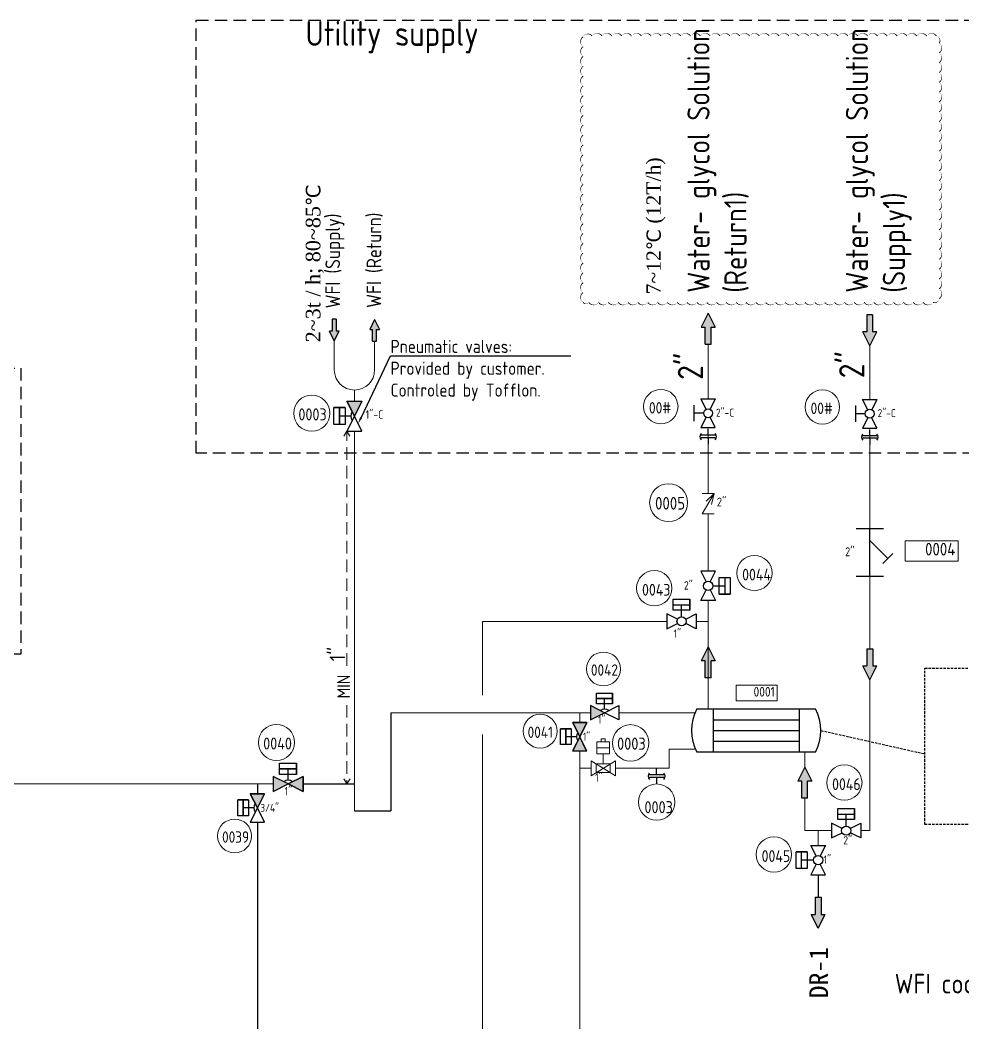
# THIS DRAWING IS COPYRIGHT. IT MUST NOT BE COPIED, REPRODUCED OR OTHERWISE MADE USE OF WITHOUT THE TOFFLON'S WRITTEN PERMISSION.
# Model space of a CAD drawing. Header units: millimetres. Extents: x -68339142 to 208, y -167 to 82456658.
# Drawn here: x -68336225 to -68335267, y 82450160 to 82451179 of the extents above; entities that cross this region are included whole.
import ezdxf
from ezdxf import colors
from ezdxf.entities.mleader import LeaderData, LeaderLine
from ezdxf.math import Vec2, Vec3

# ---------------------------------------------------------------- set-up
doc = ezdxf.new("R2010")
doc.units = ezdxf.units.MM
doc.header["$MEASUREMENT"] = 0
doc.linetypes.add('DASHED', pattern=[0.75, 0.5, -0.25])
doc.linetypes.add('HIDDEN', pattern=[9.525, 6.35, -3.175])
for name, color, linetype, lineweight in [('AM_8', 1, 'Continuous', 15), ('Langurage', 7, 'Continuous', 0), ('图层15动态设备', 7, 'Continuous', 9), ('选型报价-BPT', 7, 'Continuous', 5)]:
    doc.layers.add(name, color=color, linetype=linetype, lineweight=lineweight)
for name, color, linetype in [('WFI', 100, 'Continuous'), ('冷冻水出', 52, 'Continuous'), ('冷冻水进', 170, 'Continuous'), ('压缩空气', 130, 'Continuous'), ('批注和笔记', 7, 'Continuous'), ('排管', 10, 'Continuous'), ('文字', 1, 'Continuous'), ('機器', 7, 'Continuous')]:
    doc.layers.add(name, color=color, linetype=linetype)
doc.styles.get("Standard").update_dxf_attribs({"font": 'gbenor.shx', "bigfont": 'gbcbig.shx'})

# ---------------------------------------------------------------- blocks, each defined once
blk = doc.blocks.new('*U193')
at = {"color": 7, "lineweight": -2}
for p, q in [((-94.67, 39.86), (14.95, 39.86)), ((-79.72, 39.86), (-79.72, 0)), ((0, 39.86), (0, 0)), ((-79.72, 29.9), (0, 29.9)), ((-79.72, 19.93), (0, 19.93)), ((-79.72, 9.97), (0, 9.97)), ((14.95, 0), (-94.67, 0))]:
    blk.add_line(p, q, dxfattribs=at)
at = {"color": 1, "linetype": 'ByBlock', "lineweight": 9}
blk.add_lwpolyline([(-58.3, 47.36), (-20.5, 47.36), (-20.5, 61.76), (-58.3, 61.76)], close=True, dxfattribs=at)
at = {"color": 7, "lineweight": -2}
for centre, start, end in [((-57.3, 19.93), 151.92751, 208.07249), ((-22.42, 19.93), 331.92751, 28.07249)]:
    blk.add_arc(centre, 42.35, start, end, dxfattribs=at)
at = {"color": 1, "linetype": 'ByBlock', "lineweight": 9}
for tag, p, height, flags in [('YQJ_CODE', (-56.65, 51.39), 9, 2), ('YQJ_ITEMID', (6.87, -12.3), 5, 1), ('YQJ_CLASS_NAME', (7.28, -17.72), 5, 1)]:
    blk.add_attdef(tag, p, '', height=height, dxfattribs=dict(at, flags=flags))
blk.add_attdef('YQJ_NO', (-42.25, 51.27), '', height=9, dxfattribs=at)
blk = doc.blocks.new('*U191')
at = {"color": 7}
for p, q in [((4.69, 15.16), (-4.67, 15.18)), ((4.69, 15.16), (-4.67, 15.18)), ((-9, 5.55), (-9, -5.55)), ((-9, -5.55), (9, 5.55)), ((9, -5.55), (-9, 5.55)), ((-9, 5.55), (-9, -5.55)), ((-9, -5.55), (9, 5.55)), ((9, -5.55), (-9, 5.55)), ((9, 5.55), (9, -5.55)), ((9, 5.55), (9, -5.55))]:
    blk.add_line(p, q, dxfattribs=at)
for points in [[(4.68, 10.68), (-4.68, 10.71), (-4.65, 19.66), (4.71, 19.63)], [(4.68, 10.68), (-4.68, 10.71), (-4.65, 19.66), (4.71, 19.63)], [(-1.43, 21.8), (1.5, 21.79), (1.49, 19.64), (-1.43, 19.65)], [(-1.43, 21.8), (1.5, 21.79), (1.49, 19.64), (-1.43, 19.65)], [(-5.25, 3.23), (5.25, 3.23), (5.25, -3.23), (-5.25, -3.23)], [(-5.25, 3.23), (5.25, 3.23), (5.25, -3.23), (-5.25, -3.23)]]:
    blk.add_lwpolyline(points, close=True, dxfattribs=at)
blk.add_lwpolyline([(0, 10.7), (0, 3.23)], dxfattribs=at)
at = {"color": 1, "linetype": 'ByBlock', "lineweight": 9}
blk.add_circle((20.26, 18.81), 13.5, dxfattribs=at)
for tag, p, height, flags in [('YQJ_CODE', (11.61, 20.87), 9, 2), ('YQJ_ITEMID', (12.3, -9.27), 5, 1), ('YQJ_CLASS_NAME', (12.34, -15.05), 5, 1), ('供电电源', (13.41, -26.42), 5, 1), ('品牌', (13.52, -20.57), 5, 1), ('控制方式', (13.73, -33.14), 5, 1), ('输出信号类型1', (14.15, -39.41), 5, 1), ('输出信号类型2', (13.98, -46.43), 5, 1)]:
    blk.add_attdef(tag, p, '', height=height, dxfattribs=dict(at, flags=flags))
blk.add_attdef('YQJ_NO', (10.29, 13.73), '', height=9, dxfattribs=at)
at = {"color": 7, "linetype": 'ByBlock', "lineweight": 9}
blk.add_attdef('尺寸', (-6.01, -9.91), '', height=6.3, dxfattribs=at)
blk = doc.blocks.new('*U192')
at = {"color": 0}
for p, q in [((0, 0), (-5.63, 11.25)), ((-5.63, 11.25), (5.62, 11.25)), ((5.62, 11.25), (0, 0)), ((-15.47, -6.33), (-15.47, 6.33)), ((-11.25, 6.33), (-11.25, -6.33)), ((-11.25, -6.33), (-11.25, 6.33)), ((-7.03, 6.33), (-7.03, -6.33)), ((0, 0), (-5.63, -11.25)), ((5.62, -11.25), (0, 0)), ((-7.03, -6.33), (-15.47, -6.33)), ((-2.81, 0), (-11.25, 0)), ((-5.63, -11.25), (5.62, -11.25))]:
    blk.add_line(p, q, dxfattribs=at)
blk.add_lwpolyline([(-7.03, 6.33), (-7.03, 6.33), (-15.47, 6.33), (-15.47, 6.33)], close=True, dxfattribs=at)
at = {"color": 1, "linetype": 'ByBlock', "lineweight": 9}
blk.add_circle((-31.61, 4.35), 13.5, dxfattribs=at)
at = {"color": 0}
blk.add_arc((2.81, 0), 5.63, 143.1301, 216.8699, dxfattribs=at)
at = {"color": 1, "linetype": 'ByBlock', "lineweight": 9}
for tag, p, height, flags in [('YQJ_CODE', (-39.32, 7.03), 9, 2), ('YQJ_ITEMID', (12.3, -9.27), 5, 1), ('YQJ_CLASS_NAME', (12.34, -15.05), 5, 1), ('品牌', (13.52, -20.57), 5, 1), ('供电电源', (13.41, -26.42), 5, 1), ('控制方式', (13.73, -33.14), 5, 1), ('输出信号类型1', (14.15, -39.41), 5, 1), ('输出信号类型2', (13.98, -46.43), 5, 1)]:
    blk.add_attdef(tag, p, '', height=height, dxfattribs=dict(at, flags=flags))
for tag, p, height in [('YQJ_NO', (-41.6, -0.98), 9), ('尺寸', (2.38, -3.13), 6.3)]:
    blk.add_attdef(tag, p, '', height=height, dxfattribs=at)
blk = doc.blocks.new('*U190')
at = {"color": 0}
for p, q in [((-6.33, 7.03), (-6.33, 15.47)), ((-6.33, 15.47), (6.33, 15.47)), ((6.33, 11.25), (-6.33, 11.25)), ((-6.33, 11.25), (6.33, 11.25)), ((0, 2.81), (0, 11.25)), ((0, 0), (-11.25, 5.62)), ((-11.25, 5.62), (-11.25, -5.63)), ((-11.25, -5.63), (0, 0)), ((6.33, 7.03), (-6.33, 7.03)), ((0, 0), (11.25, 5.62)), ((11.25, -5.63), (0, 0)), ((11.25, 5.62), (11.25, -5.63))]:
    blk.add_line(p, q, dxfattribs=at)
blk.add_lwpolyline([(6.33, 7.03), (6.33, 7.03), (6.33, 15.47), (6.33, 15.47)], close=True, dxfattribs=at)
at = {"color": 1, "linetype": 'ByBlock', "lineweight": 9}
blk.add_circle((-0.89, 34.81), 13.5, dxfattribs=at)
at = {"color": 0}
blk.add_arc((0, -2.81), 5.62, 53.1301, 126.8699, dxfattribs=at)
at = {"color": 1, "linetype": 'ByBlock', "lineweight": 9}
for tag, p, height, flags in [('YQJ_CODE', (-8.6, 37.49), 9, 2), ('YQJ_ITEMID', (12.3, -9.27), 5, 1), ('YQJ_CLASS_NAME', (12.34, -15.05), 5, 1), ('品牌', (13.52, -20.57), 5, 1), ('供电电源', (13.41, -26.42), 5, 1), ('控制方式', (13.73, -33.14), 5, 1), ('输出信号类型1', (14.15, -39.41), 5, 1), ('输出信号类型2', (13.98, -46.43), 5, 1)]:
    blk.add_attdef(tag, p, '', height=height, dxfattribs=dict(at, flags=flags))
for tag, p, height in [('YQJ_NO', (-10.88, 29.48), 9), ('尺寸', (-5.24, -8.75), 6.3)]:
    blk.add_attdef(tag, p, '', height=height, dxfattribs=at)
blk = doc.blocks.new('*U512')
at = {"color": 0, "linetype": 'ByBlock', "lineweight": 9}
for p, q in [((0, 18.5), (0, 22.5)), ((-4.35, 18.5), (4.35, 18.5)), ((4.35, 18.5), (-4.35, 18.5)), ((-4.35, 4), (4.35, 18.5)), ((4.35, 18.5), (-1.47, 13.06)), ((4.35, 18.5), (2.29, 10.8)), ((-4.35, 4), (4.35, 4)), ((4.35, 4), (-4.35, 4)), ((0, 0), (0, 4))]:
    blk.add_line(p, q, dxfattribs=at)
at = {"color": 1, "linetype": 'ByBlock', "lineweight": 9}
blk.add_circle((-28.11, 12.02), 13.5, dxfattribs=at)
for tag, p, height, flags in [('YQJ_CODE', (-36.77, 14.48), 9, 2), ('YQJ_ITEMID', (12.3, -9.27), 5, 1), ('YQJ_CLASS_NAME', (12.34, -15.05), 5, 1), ('供电电源', (13.41, -26.42), 5, 1), ('品牌', (13.52, -20.57), 5, 1), ('控制方式', (13.73, -33.14), 5, 1), ('输出信号类型1', (14.15, -39.41), 5, 1), ('输出信号类型2', (13.98, -46.43), 5, 1)]:
    blk.add_attdef(tag, p, '', height=height, dxfattribs=dict(at, flags=flags))
for tag, p, height in [('YQJ_NO', (-37.76, 7.09), 9), ('尺寸', (6.18, 9.33), 6.3)]:
    blk.add_attdef(tag, p, '', height=height, dxfattribs=at)
blk = doc.blocks.new('*U188')
at = {"color": 0}
for p, q in [((-5.63, 11.25), (5.62, 11.25)), ((-1.57, 3.14), (-5.63, 11.25)), ((5.62, 11.25), (1.57, 3.14)), ((-16.88, -6.33), (-16.88, 6.33)), ((-12.66, -6.33), (-12.66, 6.33)), ((-8.44, 6.33), (-8.44, -6.33)), ((-8.44, -6.33), (-16.88, -6.33)), ((-3.52, 0), (-12.66, 0)), ((-1.57, -3.14), (-5.63, -11.25)), ((5.62, -11.25), (1.57, -3.14)), ((-5.63, -11.25), (5.62, -11.25))]:
    blk.add_line(p, q, dxfattribs=at)
blk.add_lwpolyline([(-8.44, 6.33), (-8.44, 6.33), (-16.88, 6.33), (-16.88, 6.33)], close=True, dxfattribs=at)
at = {"color": 1, "linetype": 'ByBlock', "lineweight": 9}
blk.add_circle((-33.81, 4.28), 13.5, dxfattribs=at)
at = {"color": 0}
blk.add_circle((0, 0), 3.52, dxfattribs=at)
at = {"color": 1, "linetype": 'ByBlock', "lineweight": 9}
for tag, p, height, flags in [('YQJ_CODE', (-40.81, 6.69), 9, 2), ('YQJ_ITEMID', (12.3, -9.27), 5, 1), ('YQJ_CLASS_NAME', (12.34, -15.05), 5, 1), ('品牌', (13.52, -20.57), 5, 1), ('供电电源', (13.41, -26.42), 5, 1), ('控制方式', (13.73, -33.14), 5, 1), ('输出信号类型1', (14.15, -39.41), 5, 1), ('输出信号类型2', (13.98, -46.43), 5, 1)]:
    blk.add_attdef(tag, p, '', height=height, dxfattribs=dict(at, flags=flags))
for tag, p, height in [('YQJ_NO', (-43.18, -1.43), 9), ('尺寸', (4.12, -2.79), 6.3)]:
    blk.add_attdef(tag, p, '', height=height, dxfattribs=at)
blk = doc.blocks.new('*U189')
at = {"color": 0}
for p, q in [((-6.33, 8.44), (-6.33, 16.87)), ((-6.33, 16.87), (6.33, 16.87)), ((-6.33, 12.66), (6.33, 12.66)), ((6.33, 8.44), (-6.33, 8.44)), ((0, 3.52), (0, 12.66)), ((-3.14, 1.57), (-11.25, 5.62)), ((-11.25, 5.62), (-11.25, -5.63)), ((3.14, 1.57), (11.25, 5.62)), ((11.25, 5.62), (11.25, -5.63)), ((-11.25, -5.63), (-3.14, -1.57)), ((11.25, -5.63), (3.14, -1.57))]:
    blk.add_line(p, q, dxfattribs=at)
blk.add_lwpolyline([(6.33, 8.44), (6.33, 8.44), (6.33, 16.87), (6.33, 16.87)], close=True, dxfattribs=at)
at = {"color": 1, "linetype": 'ByBlock', "lineweight": 9}
blk.add_circle((-1.43, 36.68), 13.5, dxfattribs=at)
at = {"color": 0}
blk.add_circle((0, 0), 3.52, dxfattribs=at)
at = {"color": 1, "linetype": 'ByBlock', "lineweight": 9}
for tag, p, height, flags in [('YQJ_CODE', (-8.43, 39.09), 9, 2), ('YQJ_ITEMID', (12.3, -9.27), 5, 1), ('YQJ_CLASS_NAME', (12.34, -15.05), 5, 1), ('品牌', (13.52, -20.57), 5, 1), ('供电电源', (13.41, -26.42), 5, 1), ('控制方式', (13.73, -33.14), 5, 1), ('输出信号类型1', (14.15, -39.41), 5, 1), ('输出信号类型2', (13.98, -46.43), 5, 1)]:
    blk.add_attdef(tag, p, '', height=height, dxfattribs=dict(at, flags=flags))
for tag, p, height in [('YQJ_NO', (-10.8, 30.98), 9), ('尺寸', (-2.25, -10.57), 6.3)]:
    blk.add_attdef(tag, p, '', height=height, dxfattribs=at)
blk = doc.blocks.new('*U298')
at = {"color": 7}
for p, q in [((-9.66, 16.85), (9.82, 16.85)), ((0.08, -16.9), (0.08, 16.85)), ((0.08, 8.44), (12.93, -4.41)), ((9.35, -7.99), (16.5, -0.83)), ((-9.66, -16.9), (9.82, -16.9))]:
    blk.add_line(p, q, dxfattribs=at)
at = {"color": 1, "linetype": 'ByBlock', "lineweight": 9}
blk.add_lwpolyline([(63.05, -6.26), (25.25, -6.26), (25.25, 8.14), (63.05, 8.14)], close=True, dxfattribs=at)
for tag, p, height in [('尺寸', (-17.49, -2.8), 6.3), ('YQJ_NO', (39.4, -2.33), 9)]:
    blk.add_attdef(tag, p, '', height=height, dxfattribs=at)
for tag, p, height, flags in [('YQJ_CODE', (25.96, -2.46), 9, 2), ('YQJ_ITEMID', (12.39, -14.6), 5, 1), ('YQJ_CLASS_NAME', (12.85, -20.08), 5, 1)]:
    blk.add_attdef(tag, p, '', height=height, dxfattribs=dict(at, flags=flags))
blk = doc.blocks.new('卫生卡箍')
at = {"color": 0}
for p, q in [((5.01, 0), (0, 0)), ((5.01, -5.49), (5.01, 5.49)), ((6.99, -5.49), (6.99, 5.49)), ((6.99, 0), (12, 0))]:
    blk.add_line(p, q, dxfattribs=at)
for centre, start, end in [((5.97, 3.1), 46.47917, 135.78093), ((5.97, -3.1), 224.21907, 313.52083)]:
    blk.add_arc(centre, 3.47, start, end, dxfattribs=at)
blk = doc.blocks.new('*U69')
at = {"color": 1, "linetype": 'ByBlock', "lineweight": 9}
blk.add_circle((13.5, 0), 13.5, dxfattribs=at)
at = {"color": 1, "linetype": 'ByBlock', "lineweight": 13, "flags": 2}
blk.add_attdef('YQJ_CODE', (7.18, -0.38), '', height=9, dxfattribs=at)
at = {"color": 1, "linetype": 'ByBlock', "lineweight": 9, "flags": 1}
for tag, p in [('YQJ_ITEMID', (24.39, 7.98)), ('YQJ_CLASS_NAME', (24.4, 3.68)), ('供电电源', (24.91, -5.23)), ('品牌', (24.82, -0.69)), ('控制方式', (25.05, -9.99)), ('量程下限', (24.64, -19.97)), ('量程上限', (24.78, -14.93)), ('输入信号类型1', (24.59, -25.29)), ('输入信号类型2', (24.42, -30.48))]:
    blk.add_attdef(tag, p, '', height=5, dxfattribs=at)
at = {"color": 1, "linetype": 'ByBlock', "lineweight": 13}
blk.add_attdef('YQJ_NO', (4.42, -8.26), '', height=9, dxfattribs=at)
at = {"color": 1, "linetype": 'ByBlock', "lineweight": 9}
blk.add_attdef('尺寸', (-11.61, -20.93), '', height=6.3, dxfattribs=at)
blk = doc.blocks.new('*U297')
at = {"color": 0}
for p, q in [((5.62, 11.25), (-5.63, 11.25)), ((-5.63, 11.25), (-1.57, 3.14)), ((1.57, 3.14), (5.62, 11.25)), ((3.52, 0), (12.66, 0)), ((8.44, -6.33), (8.44, 6.33)), ((8.44, 6.33), (16.87, 6.33)), ((12.66, 6.33), (12.66, -6.33)), ((16.87, 6.33), (16.87, -6.33)), ((-5.63, -11.25), (-1.57, -3.14)), ((1.57, -3.14), (5.62, -11.25)), ((5.62, -11.25), (-5.63, -11.25))]:
    blk.add_line(p, q, dxfattribs=at)
blk.add_lwpolyline([(8.44, -6.33), (8.44, -6.33), (16.87, -6.33), (16.87, -6.33)], close=True, dxfattribs=at)
at = {"color": 1, "linetype": 'ByBlock', "lineweight": 9}
blk.add_circle((35.33, 9.83), 13.5, dxfattribs=at)
at = {"color": 0}
blk.add_circle((0, 0), 3.52, dxfattribs=at)
at = {"color": 1, "linetype": 'ByBlock', "lineweight": 9}
for tag, p, height, flags in [('YQJ_CODE', (28.34, 12.24), 9, 2), ('YQJ_ITEMID', (12.3, -9.27), 5, 1), ('YQJ_CLASS_NAME', (12.34, -15.05), 5, 1), ('品牌', (13.52, -20.57), 5, 1), ('供电电源', (13.41, -26.42), 5, 1), ('控制方式', (13.73, -33.14), 5, 1), ('输出信号类型1', (14.15, -39.41), 5, 1), ('输出信号类型2', (13.98, -46.43), 5, 1)]:
    blk.add_attdef(tag, p, '', height=height, dxfattribs=dict(at, flags=flags))
for tag, p, height in [('YQJ_NO', (25.97, 4.13), 9), ('尺寸', (-18.5, -2.79), 6.3)]:
    blk.add_attdef(tag, p, '', height=height, dxfattribs=at)
blk = doc.blocks.new('*U266')
at = {"color": 0}
for p, q in [((-6.33, 8.44), (-6.33, 16.87)), ((-6.33, 16.87), (6.33, 16.87)), ((-6.33, 12.66), (6.33, 12.66)), ((6.33, 8.44), (-6.33, 8.44)), ((0, 3.52), (0, 12.66)), ((-3.14, 1.57), (-11.25, 5.62)), ((-11.25, 5.62), (-11.25, -5.63)), ((3.14, 1.57), (11.25, 5.62)), ((11.25, 5.62), (11.25, -5.63)), ((-11.25, -5.63), (-3.14, -1.57)), ((11.25, -5.63), (3.14, -1.57))]:
    blk.add_line(p, q, dxfattribs=at)
blk.add_lwpolyline([(6.33, 8.44), (6.33, 8.44), (6.33, 16.87), (6.33, 16.87)], close=True, dxfattribs=at)
at = {"color": 1, "linetype": 'ByBlock', "lineweight": 9}
blk.add_circle((-20.84, 25.32), 13.5, dxfattribs=at)
at = {"color": 0}
blk.add_circle((0, 0), 3.52, dxfattribs=at)
at = {"color": 1, "linetype": 'ByBlock', "lineweight": 9}
for tag, p, height, flags in [('YQJ_CODE', (-27.84, 27.73), 9, 2), ('YQJ_ITEMID', (12.3, -9.27), 5, 1), ('YQJ_CLASS_NAME', (12.34, -15.05), 5, 1), ('品牌', (13.52, -20.57), 5, 1), ('供电电源', (13.41, -26.42), 5, 1), ('控制方式', (13.73, -33.14), 5, 1), ('输出信号类型1', (14.15, -39.41), 5, 1), ('输出信号类型2', (13.98, -46.43), 5, 1)]:
    blk.add_attdef(tag, p, '', height=height, dxfattribs=dict(at, flags=flags))
for tag, p, height in [('YQJ_NO', (-30.21, 19.62), 9), ('尺寸', (-6.18, -12.55), 6.3)]:
    blk.add_attdef(tag, p, '', height=height, dxfattribs=at)
blk = doc.blocks.new('*U43')
h = blk.add_hatch(color=256)
h.dxf.hatch_style = 1
h.paths.add_polyline_path([(5.625, 11.25), (-5.625, 11.25), (0, 0)])
at = {"color": 0}
for p, q in [((5.625, 11.25), (-5.625, 11.25)), ((-5.625, 11.25), (0, 0)), ((0, 0), (5.625, 11.25))]:
    blk.add_line(p, q, dxfattribs=at)
blk = doc.blocks.new('KGJK')
at = {"layer": 'AM_8'}
blk.add_hatch(color=256, dxfattribs=at).paths.add_polyline_path([(5848.81, -1050.61), (5848.81, -1052.35), (5853.94, -1052.35), (5853.94, -1053.56), (5858.11, -1051.48), (5853.94, -1049.39), (5853.94, -1050.61)])
at = {"layer": '文字'}
for p, q in [((5848.81, -1050.61), (5848.81, -1052.35)), ((5848.81, -1050.61), (5853.94, -1050.61)), ((5858.11, -1051.48), (5853.94, -1049.39)), ((5853.94, -1049.39), (5853.94, -1050.61)), ((5848.81, -1052.35), (5853.94, -1052.35)), ((5858.11, -1051.48), (5853.94, -1053.56)), ((5853.94, -1052.35), (5853.94, -1053.56))]:
    blk.add_line(p, q, dxfattribs=at)
blk = doc.blocks.new('*U36')
at = {"color": 0}
for p, q in [((-6.99, 0), (-12, 0)), ((-6.99, 5.49), (-6.99, -5.49)), ((-5.01, 5.49), (-5.01, -5.49)), ((-5.01, 0), (0, 0))]:
    blk.add_line(p, q, dxfattribs=at)
for centre, start, end in [((-5.97, 3.1), 44.21907, 133.52083), ((-5.97, -3.1), 226.47917, 315.78093)]:
    blk.add_arc(centre, 3.47, start, end, dxfattribs=at)
blk = doc.blocks.new('*U270')
at = {"color": 0}
for p, q in [((0, 0), (-5.63, 11.25)), ((-5.63, 11.25), (5.62, 11.25)), ((5.62, 11.25), (0, 0)), ((-15.47, -6.33), (-15.47, 6.33)), ((-11.25, 6.33), (-11.25, -6.33)), ((-11.25, -6.33), (-11.25, 6.33)), ((-7.03, 6.33), (-7.03, -6.33)), ((0, 0), (-5.63, -11.25)), ((5.62, -11.25), (0, 0)), ((-7.03, -6.33), (-15.47, -6.33)), ((-2.81, 0), (-11.25, 0)), ((-5.63, -11.25), (5.62, -11.25))]:
    blk.add_line(p, q, dxfattribs=at)
blk.add_lwpolyline([(-7.03, 6.33), (-7.03, 6.33), (-15.47, 6.33), (-15.47, 6.33)], close=True, dxfattribs=at)
at = {"color": 1, "linetype": 'ByBlock', "lineweight": 9}
blk.add_circle((-31.96, 2.12), 13.5, dxfattribs=at)
at = {"color": 0}
blk.add_arc((2.81, 0), 5.63, 143.1301, 216.8699, dxfattribs=at)
at = {"color": 1, "linetype": 'ByBlock', "lineweight": 9}
for tag, p, height, flags in [('YQJ_CODE', (-39.67, 4.79), 9, 2), ('YQJ_ITEMID', (12.3, -9.27), 5, 1), ('YQJ_CLASS_NAME', (12.34, -15.05), 5, 1), ('供电电源', (13.41, -26.42), 5, 1), ('品牌', (13.52, -20.57), 5, 1), ('控制方式', (13.73, -33.14), 5, 1), ('输出信号类型1', (14.15, -39.41), 5, 1), ('输出信号类型2', (13.98, -46.43), 5, 1)]:
    blk.add_attdef(tag, p, '', height=height, dxfattribs=dict(at, flags=flags))
for tag, p, height in [('YQJ_NO', (-41.95, -3.22), 9), ('尺寸', (8.36, -1.98), 6.3)]:
    blk.add_attdef(tag, p, '', height=height, dxfattribs=at)
blk = doc.blocks.new('*U315')
at = {"color": 0}
for p, q in [((-6.33, 7.03), (-6.33, 15.47)), ((-6.33, 15.47), (6.33, 15.47)), ((6.33, 11.25), (-6.33, 11.25)), ((-6.33, 11.25), (6.33, 11.25)), ((0, 2.81), (0, 11.25)), ((0, 0), (-11.25, 5.62)), ((-11.25, 5.62), (-11.25, -5.63)), ((-11.25, -5.63), (0, 0)), ((6.33, 7.03), (-6.33, 7.03)), ((0, 0), (11.25, 5.62)), ((11.25, -5.63), (0, 0)), ((11.25, 5.62), (11.25, -5.63))]:
    blk.add_line(p, q, dxfattribs=at)
blk.add_lwpolyline([(6.33, 7.03), (6.33, 7.03), (6.33, 15.47), (6.33, 15.47)], close=True, dxfattribs=at)
at = {"color": 1, "linetype": 'ByBlock', "lineweight": 9}
blk.add_circle((-8.64, 31.09), 13.5, dxfattribs=at)
at = {"color": 0}
blk.add_arc((0, -2.81), 5.62, 53.1301, 126.8699, dxfattribs=at)
at = {"color": 1, "linetype": 'ByBlock', "lineweight": 9}
for tag, p, height, flags in [('YQJ_CODE', (-16.35, 33.76), 9, 2), ('YQJ_ITEMID', (12.3, -9.27), 5, 1), ('YQJ_CLASS_NAME', (12.34, -15.05), 5, 1), ('供电电源', (13.41, -26.42), 5, 1), ('品牌', (13.52, -20.57), 5, 1), ('控制方式', (13.73, -33.14), 5, 1), ('输出信号类型1', (14.15, -39.41), 5, 1), ('输出信号类型2', (13.98, -46.43), 5, 1)]:
    blk.add_attdef(tag, p, '', height=height, dxfattribs=dict(at, flags=flags))
for tag, p, height in [('YQJ_NO', (-18.63, 25.75), 9), ('尺寸', (-2.63, -8.51), 6.3)]:
    blk.add_attdef(tag, p, '', height=height, dxfattribs=at)
blk = doc.blocks.new('*U80')
h = blk.add_hatch(color=256)
h.dxf.hatch_style = 1
h.paths.add_polyline_path([(-11.25, 5.63), (-11.25, -5.62), (0, 0)])
at = {"color": 0}
for p, q in [((0, 0), (-11.25, 5.63)), ((-11.25, 5.63), (-11.25, -5.62)), ((-11.25, -5.62), (0, 0))]:
    blk.add_line(p, q, dxfattribs=at)
blk = doc.blocks.new('*U265')
h = blk.add_hatch(color=256)
h.dxf.hatch_style = 1
h.paths.add_polyline_path([(-5.89, -11.12), (5.36, -11.38), (0, 0)])
at = {"color": 0}
for p, q in [((0, 0), (-5.89, -11.12)), ((5.36, -11.38), (0, 0)), ((-5.89, -11.12), (5.36, -11.38))]:
    blk.add_line(p, q, dxfattribs=at)
blk = doc.blocks.new('*U377')
at = {"color": 0}
for p, q in [((0, 0), (-5.63, 11.25)), ((-5.63, 11.25), (5.62, 11.25)), ((5.62, 11.25), (0, 0)), ((-15.47, -6.33), (-15.47, 6.33)), ((-11.25, 6.33), (-11.25, -6.33)), ((-11.25, -6.33), (-11.25, 6.33)), ((-7.03, 6.33), (-7.03, -6.33)), ((0, 0), (-5.63, -11.25)), ((5.62, -11.25), (0, 0)), ((-7.03, -6.33), (-15.47, -6.33)), ((-2.81, 0), (-11.25, 0)), ((-5.63, -11.25), (5.62, -11.25))]:
    blk.add_line(p, q, dxfattribs=at)
blk.add_lwpolyline([(-7.03, 6.33), (-7.03, 6.33), (-15.47, 6.33), (-15.47, 6.33)], close=True, dxfattribs=at)
at = {"color": 1, "linetype": 'ByBlock', "lineweight": 9}
blk.add_circle((-18.12, -22.34), 13.5, dxfattribs=at)
at = {"color": 0}
blk.add_arc((2.81, 0), 5.63, 143.1301, 216.8699, dxfattribs=at)
at = {"color": 1, "linetype": 'ByBlock', "lineweight": 9}
for tag, p, height in [('尺寸', (2.38, -3.13), 6.3), ('YQJ_NO', (-28.11, -27.67), 9)]:
    blk.add_attdef(tag, p, '', height=height, dxfattribs=at)
for tag, p, height, flags in [('YQJ_ITEMID', (12.3, -9.27), 5, 1), ('YQJ_CODE', (-25.83, -19.66), 9, 2), ('YQJ_CLASS_NAME', (12.34, -15.05), 5, 1), ('品牌', (13.52, -20.57), 5, 1), ('供电电源', (13.41, -26.42), 5, 1), ('控制方式', (13.73, -33.14), 5, 1), ('输出信号类型1', (14.15, -39.41), 5, 1), ('输出信号类型2', (13.98, -46.43), 5, 1)]:
    blk.add_attdef(tag, p, '', height=height, dxfattribs=dict(at, flags=flags))
blk = doc.blocks.new('*U341')
h = blk.add_hatch(color=256)
h.dxf.hatch_style = 1
h.paths.add_polyline_path([(11.25, -5.62), (11.25, 5.63), (0, 0)])
at = {"color": 0}
for p, q in [((11.25, 5.63), (0, 0)), ((0, 0), (11.25, -5.62)), ((11.25, -5.62), (11.25, 5.63))]:
    blk.add_line(p, q, dxfattribs=at)
blk = doc.blocks.new('*N513')
at = {"color": 0, "linetype": 'Continuous'}
blk.add_line((321.1, -2.6), (321.1, -2.6), dxfattribs=at)
at = {"color": 0}
blk.add_lwpolyline([(0, 0, 0, 1, -0.520567), (0, 10, 0, 1, -0.520567), (0, 20, 0, 1, -0.520567), (0, 30, 0, 1, -0.520567), (0, 40, 0, 1, -0.520567), (0, 50, 0, 1, -0.520567), (0, 60, 0, 1, -0.520567), (0, 70, 0, 1, -0.520567), (0, 80, 0, 1, -0.520567), (0, 90, 0, 1, -0.520567), (0, 100, 0, 1, -0.520567), (0, 110, 0, 1, -0.520567), (0, 120, 0, 1, -0.520567), (0, 130, 0, 1, -0.520567), (0, 140, 0, 1, -0.520567), (0, 150, 0, 1, -0.520567), (0, 160, 0, 1, -0.520567), (0, 170, 0, 1, -0.520567), (0, 180, 0, 1, -0.520567), (0, 190, 0, 1, -0.520567), (0, 200, 0, 1, -0.520567), (0, 210, 0, 1, -0.520567), (0, 220, 0, 1, -0.520567), (0, 230, 0, 1, -0.520567), (0, 240, 0, 1, -0.520567), (0, 250, 0, 1, -0.520567), (0, 260, 0, 1, -0.520567), (0, 270, 0, 1, -0.520567), (9.2, 270.8, 0, 1, -0.520567), (19.2, 270.8, 0, 1, -0.520567), (29.2, 270.8, 0, 1, -0.520567), (39.2, 270.8, 0, 1, -0.520567), (49.2, 270.8, 0, 1, -0.520567), (59.2, 270.8, 0, 1, -0.520567), (69.2, 270.8, 0, 1, -0.520567), (79.2, 270.8, 0, 1, -0.520567), (89.2, 270.8, 0, 1, -0.520567), (99.2, 270.8, 0, 1, -0.520567), (109.2, 270.8, 0, 1, -0.520567), (119.2, 270.8, 0, 1, -0.520567), (129.2, 270.8, 0, 1, -0.520567), (139.2, 270.8, 0, 1, -0.520567), (149.2, 270.8, 0, 1, -0.520567), (159.2, 270.8, 0, 1, -0.520567), (169.2, 270.8, 0, 1, -0.520567), (179.2, 270.8, 0, 1, -0.520567), (189.2, 270.8, 0, 1, -0.520567), (199.2, 270.8, 0, 1, -0.520567), (209.2, 270.8, 0, 1, -0.520567), (219.2, 270.8, 0, 1, -0.520567), (229.2, 270.8, 0, 1, -0.520567), (239.2, 270.8, 0, 1, -0.520567), (249.2, 270.8, 0, 1, -0.520567), (259.2, 270.8, 0, 1, -0.520567), (269.2, 270.8, 0, 1, -0.520567), (279.2, 270.8, 0, 1, -0.520567), (289.2, 270.8, 0, 1, -0.520567), (299.2, 270.8, 0, 1, -0.520567), (309.2, 270.8, 0, 1, -0.520567), (319.2, 270.8, 0, 1, -0.520567), (329.2, 270.8, 0, 1, -0.520567), (339.2, 270.8, 0, 1, -0.520567), (349.2, 270.8, 0, 1, -0.520567), (359.2, 270.8, 0, 1, -0.520567), (362, 263.7, 0, 1, -0.520567), (362, 253.7, 0, 1, -0.520567), (362, 243.7, 0, 1, -0.520567), (362, 233.7, 0, 1, -0.520567), (362, 223.7, 0, 1, -0.520567), (362, 213.7, 0, 1, -0.520567), (362, 203.7, 0, 1, -0.520567), (362, 193.7, 0, 1, -0.520567), (362, 183.7, 0, 1, -0.520567), (362, 173.7, 0, 1, -0.520567), (362, 163.7, 0, 1, -0.520567), (362, 153.7, 0, 1, -0.520567), (362, 143.7, 0, 1, -0.520567), (362, 133.7, 0, 1, -0.520567), (362, 123.7, 0, 1, -0.520567), (362, 113.7, 0, 1, -0.520567), (362, 103.7, 0, 1, -0.520567), (362, 93.7, 0, 1, -0.520567), (362, 83.7, 0, 1, -0.520567), (362, 73.7, 0, 1, -0.520567), (362, 63.7, 0, 1, -0.520567), (362, 53.7, 0, 1, -0.520567), (362, 43.7, 0, 1, -0.520567), (362, 33.7, 0, 1, -0.520567), (362, 23.7, 0, 1, -0.520567), (362, 13.7, 0, 1, -0.520567), (362, 3.7, 0, 1, -0.520567), (355.7, 0, 0, 1, -0.520567), (345.7, 0, 0, 1, -0.520567), (335.7, 0, 0, 1, -0.520567), (325.7, 0, 0, 1, -0.520567), (315.7, 0, 0, 1, -0.520567), (305.7, 0, 0, 1, -0.520567), (295.7, 0, 0, 1, -0.520567), (285.7, 0, 0, 1, -0.520567), (275.7, 0, 0, 1, -0.520567), (265.7, 0, 0, 1, -0.520567), (255.7, 0, 0, 1, -0.520567), (245.7, 0, 0, 1, -0.520567), (235.7, 0, 0, 1, -0.520567), (225.7, 0, 0, 1, -0.520567), (215.7, 0, 0, 1, -0.520567), (205.7, 0, 0, 1, -0.520567), (195.7, 0, 0, 1, -0.520567), (185.7, 0, 0, 1, -0.520567), (175.7, 0, 0, 1, -0.520567), (165.7, 0, 0, 1, -0.520567), (155.7, 0, 0, 1, -0.520567), (145.7, 0, 0, 1, -0.520567), (135.7, 0, 0, 1, -0.520567), (125.7, 0, 0, 1, -0.520567), (115.7, 0, 0, 1, -0.520567), (105.7, 0, 0, 1, -0.520567), (95.7, 0, 0, 1, -0.520567), (85.7, 0, 0, 1, -0.520567), (75.7, 0, 0, 1, -0.520567), (65.7, 0, 0, 1, -0.520567), (55.7, 0, 0, 1, -0.520567), (45.7, 0, 0, 1, -0.520567), (35.7, 0, 0, 1, -0.520567), (25.7, 0, 0, 1, -0.520567), (15.7, 0, 0, 1, -0.520567), (5.7, 0, 0, 1, -0.520567), (0, 0, 0, 1, -0.520567)], format="xyseb", close=True, dxfattribs=at)
blk = doc.blocks.new('*U182')
at = {"color": 0}
for p, q in [((-5.62, 11.25), (5.63, 11.25)), ((-1.57, 3.14), (-5.62, 11.25)), ((5.63, 11.25), (1.57, 3.14)), ((-11.25, 6.33), (-11.25, -6.33)), ((-3.52, 0), (-11.25, 0)), ((-1.57, -3.14), (-5.62, -11.25)), ((5.63, -11.25), (1.57, -3.14)), ((-5.62, -11.25), (5.63, -11.25))]:
    blk.add_line(p, q, dxfattribs=at)
at = {"color": 1, "linetype": 'ByBlock', "lineweight": 9}
blk.add_circle((-37.19, 5.25), 13.5, dxfattribs=at)
at = {"color": 0}
blk.add_circle((0, 0), 3.52, dxfattribs=at)
at = {"color": 1, "linetype": 'ByBlock', "lineweight": 9}
for tag, p, height, flags in [('YQJ_CODE', (-43.3, 7.9), 9, 2), ('YQJ_ITEMID', (12.3, -9.27), 5, 1), ('YQJ_CLASS_NAME', (12.34, -15.05), 5, 1), ('品牌', (13.52, -20.57), 5, 1), ('供电电源', (13.41, -26.42), 5, 1), ('控制方式', (13.73, -33.14), 5, 1), ('输出信号类型1', (14.15, -39.41), 5, 1), ('输出信号类型2', (13.98, -46.43), 5, 1)]:
    blk.add_attdef(tag, p, '', height=height, dxfattribs=dict(at, flags=flags))
for tag, p, height in [('YQJ_NO', (-46.53, -0.25), 9), ('尺寸', (6.15, -2.72), 6.3)]:
    blk.add_attdef(tag, p, '', height=height, dxfattribs=at)

msp = doc.modelspace()

# ---------------------------------------------------------------- linework, layer by layer
at = {"lineweight": 5}
for p, q in [((-68335893.18138, 82450761.24722), (-68335896.33048, 82450756.024)), ((-68335893.18138, 82450761.24722), (-68335890.03227, 82450756.024)), ((-68335893.06651, 82450402.61037), (-68335896.21562, 82450407.83359)), ((-68335893.06651, 82450402.61037), (-68335889.91741, 82450407.83359))]:
    msp.add_line(p, q, dxfattribs=at)
at = {"color": 3}
for p in [(-68335848.44539, 82450474.99328), (-68335885.49685, 82450375.29021)]:
    msp.add_line(p, (-68335848.44539, 82450375.29021), dxfattribs=at)
at = {"linetype": 'DASHED', "ltscale": 5}
msp.add_line((-68335411.30601, 82450456.94599), (-68335305.46737, 82450433.16879), dxfattribs=at)
at = {"color": 4}
for p, q in [((-68335984.18245, 82450402.61053), (-68335984.18248, 82450392.61412)), ((-68335937.68772, 82450402.61035), (-68335899.1046, 82450402.61039)), ((-68335984.18252, 82450378.245), (-68335984.18252, 82450378.23939)), ((-68335984.18257, 82450363.87027), (-68335984.18392, 82449910.12842))]:
    msp.add_line(p, q, dxfattribs=at)
msp.add_line((-68335900.63626, 82450402.61039), (-68335885.49677, 82450402.61035))
at = {"linetype": 'HIDDEN', "ltscale": 2}
for points in [[(-68336046.53638, 82451179.10778), (-68335254.68631, 82451179.10778), (-68335254.68631, 82450738.72104), (-68336046.53638, 82450738.72104)], [(-68337957.99229, 82450825.40922), (-68336224.5318, 82450825.40923), (-68336224.5318, 82450534.46858), (-68337957.99229, 82450534.46858)]]:
    msp.add_lwpolyline(points, close=True, dxfattribs=at)
at = {"linetype": 'DASHED', "ltscale": 5}
msp.add_lwpolyline([(-68335305.46737, 82450520.3951), (-68335025.71659, 82450520.3951), (-68335025.71659, 82450361.43017), (-68335305.46737, 82450361.43017)], close=True, dxfattribs=at)
at = {"layer": 'Langurage', "linetype": 'HIDDEN', "ltscale": 2}
for p, q in [((-68335893.18138, 82450522.67267), (-68335893.15651, 82450761.20597)), ((-68335893.06651, 82450482.74267), (-68335893.06651, 82450402.61037))]:
    msp.add_line(p, q, dxfattribs=at)
at = {"layer": 'WFI', "lineweight": 9}
for p, q in [((-68335906.00146, 82450852.99776), (-68335905.99455, 82450823.5121)), ((-68335864.99671, 82450852.56656), (-68335864.99717, 82450823.5121)), ((-68335885.49656, 82450791.12021), (-68335885.49586, 82450803.01341)), ((-68335885.49659, 82450761.24722), (-68335885.49659, 82450461.01502)), ((-68335848.44539, 82450474.99328), (-68335645.54298, 82450474.99327)), ((-68335656.2669, 82450474.99464), (-68335656.2669, 82450464.99686)), ((-68335616.79913, 82450474.99469), (-68335539.18648, 82450474.99505)), ((-68335885.49659, 82450461.01502), (-68335885.49685, 82450375.29021)), ((-68335656.26681, 82450436.25301), (-68335656.2668, 82449988.28269)), ((-68335565.48526, 82450437.9938), (-68335565.48677, 82450418.50609)), ((-68335538.79459, 82450437.99152), (-68335565.48526, 82450437.99438)), ((-68335644.89355, 82450418.51899), (-68335656.26671, 82450418.52018)), ((-68335565.48677, 82450418.50609), (-68335620.18809, 82450418.51899))]:
    msp.add_line(p, q, dxfattribs=at)
msp.add_arc((-68335885.49586, 82450823.5121), 20.49869, 180, 0, dxfattribs=at)
at = {"layer": '冷冻水出', "lineweight": 9}
for p, q in [((-68335525.86999, 82450793.42965), (-68335525.86999, 82450849.5706)), ((-68335525.86999, 82450697.78809), (-68335525.86999, 82450763.48814)), ((-68335525.86999, 82450618.90163), (-68335525.86999, 82450677.06947)), ((-68335525.86999, 82450618.90163), (-68335525.86999, 82450628.25075)), ((-68335525.86999, 82450478.8659), (-68335525.86999, 82450588.96012)), ((-68335525.75676, 82450567.88501), (-68335537.91114, 82450567.88501))]:
    msp.add_line(p, q, dxfattribs=at)
at = {"layer": '冷冻水进', "color": 5, "lineweight": 9}
for p, q in [((-68335361.53805, 82450792.96694), (-68335361.53805, 82450848.02227)), ((-68335361.53805, 82450662.23107), (-68335361.53805, 82450763.02543)), ((-68335361.53805, 82450539.9265), (-68335361.53805, 82450613.97822)), ((-68335361.53805, 82450355.14677), (-68335361.53805, 82450508.47515)), ((-68335361.53805, 82450381.88216), (-68335361.53805, 82450508.47515)), ((-68335427.63591, 82450419.53084), (-68335427.63591, 82450435.02607)), ((-68335427.63591, 82450355.14677), (-68335427.63591, 82450388.0795)), ((-68335400.45681, 82450355.14677), (-68335427.63591, 82450355.14677)), ((-68335414.04636, 82450340.16405), (-68335414.04636, 82450355.14677)), ((-68335361.53805, 82450355.14677), (-68335370.5153, 82450355.14677))]:
    msp.add_line(p, q, dxfattribs=at)
at = {"layer": '压缩空气', "lineweight": 9}
for p, q in [((-68335755.1878, 82450492.82525), (-68335755.1878, 82450567.88501)), ((-68335755.1878, 82450567.88501), (-68335567.85265, 82450567.88501)), ((-68335755.1878, 82449806.96027), (-68335755.1878, 82450452.93832)), ((-68336320.83869, 82450402.61154), (-68335968.24602, 82450402.61048))]:
    msp.add_line(p, q, dxfattribs=at)
at = {"layer": '排管'}
msp.add_line((-68335414.04637, 82450310.22253), (-68335414.04637, 82450287.39698), dxfattribs=at)

# ---------------------------------------------------------------- block references
ref = msp.add_blockref('*U182', (-68335525.86999, 82450779.43759), dxfattribs=dict(xscale=1.293732, yscale=1.293732, zscale=1.293732))
ref.add_attrib('YQJ_NO', '00#', (-68335586.06723, 82450779.12002), dxfattribs={"color": 1, "linetype": 'ByBlock', "lineweight": 9, "height": 11.643588})
ref.add_attrib('尺寸', '2"-C', (-68335517.90804, 82450775.92446), dxfattribs={"color": 1, "linetype": 'ByBlock', "lineweight": 9, "height": 8.150512})
ref = msp.add_blockref('*U182', (-68335361.53805, 82450778.97487), dxfattribs=dict(xscale=1.293732, yscale=1.293732, zscale=1.293732))
ref.add_attrib('YQJ_NO', '00#', (-68335421.73529, 82450778.6573), dxfattribs={"color": 1, "linetype": 'ByBlock', "lineweight": 9, "height": 11.643588})
ref.add_attrib('尺寸', '2"-C', (-68335353.5761, 82450775.46174), dxfattribs={"color": 1, "linetype": 'ByBlock', "lineweight": 9, "height": 8.150512})
ref = msp.add_blockref('*U270', (-68335885.49631, 82450776.52637), dxfattribs=dict(xscale=1.358146929864187, yscale=1.358146929864187, zscale=1.358146929864187))
ref.add_attrib('YQJ_NO', '0003', (-68335942.4764, 82450772.15421), dxfattribs={"color": 1, "linetype": 'ByBlock', "lineweight": 9, "height": 12.223322})
ref.add_attrib('尺寸', '1"-C', (-68335874.1356, 82450773.83281), dxfattribs={"color": 1, "linetype": 'ByBlock', "lineweight": 9, "height": 8.556326})
for name, p, xscale, yscale, zscale in [('*U43', (-68335885.49631, 82450776.52637), 1.331, 1.331, 1.331), ('*U43', (-68335656.26671, 82450450.62494), 1.277504460777601, 1.277504460777601, 1.277504460777601), ('*U265', (-68335656.26681, 82450450.62474), 1.277504460777601, 1.277504460777601, 1.277504460777601), ('*U43', (-68335984.18373, 82450378.2422), 1.277504460777601, 1.277504460777601, 1.277504460777601)]:
    msp.add_blockref(name, p, dxfattribs=dict(xscale=xscale, yscale=yscale, zscale=zscale))
for name, p, xscale, yscale, zscale, rotation in [('*U36', (-68335525.86999, 82450747.96336), 1.293732, 1.293732, 1.293732, 270), ('*U36', (-68335361.53805, 82450747.50064), 1.293732, 1.293732, 1.293732, 270), ('*U43', (-68335631.17105, 82450474.99469), 1.277504460777601, 1.277504460777601, 1.277504460777601, 90), ('卫生卡箍', (-68335578.23004, 82450402.54029), 1.330733813310001, 1.330733813310001, 1.330733813310001, 90), ('*U341', (-68335952.96687, 82450402.61035), 1.358146929864187, 1.358146929864187, 1.358146929864187, 180), ('*U80', (-68335952.96687, 82450402.61035), 1.358146929864187, 1.358146929864187, 1.358146929864187, 180)]:
    msp.add_blockref(name, p, dxfattribs=dict(xscale=xscale, yscale=yscale, zscale=zscale, rotation=rotation))
at = {"color": 1, "linetype": 'ByBlock', "lineweight": 9}
ref = msp.add_blockref('*U298', (-68335361.6507, 82450638.13429), dxfattribs=dict(at, xscale=1.4297140143, yscale=1.4297140143, zscale=1.4297140143))
ref.add_attrib('YQJ_NO', '0004', (-68335305.32333, 82450634.8058), dxfattribs={"color": 1, "linetype": 'ByBlock', "lineweight": 9, "height": 12.867426})
ref.add_attrib('尺寸', '2"', (-68335386.65009, 82450634.12727), dxfattribs={"color": 1, "linetype": 'ByBlock', "lineweight": 9, "height": 9.007198})
ref = msp.add_blockref('*U297', (-68335525.86998, 82450603.93088), dxfattribs=dict(xscale=1.330733813310001, yscale=1.330733813310001, zscale=1.330733813310001))
ref.add_attrib('YQJ_NO', '0044', (-68335491.3095, 82450609.42204), dxfattribs={"color": 1, "linetype": 'ByBlock', "lineweight": 9, "height": 11.976604})
ref.add_attrib('尺寸', '2"', (-68335550.48282, 82450600.2233), dxfattribs={"color": 1, "linetype": 'ByBlock', "lineweight": 9, "height": 8.383623})
ref = msp.add_blockref('*U266', (-68335552.8819, 82450567.88501), dxfattribs=dict(xscale=1.330733813310001, yscale=1.330733813310001, zscale=1.330733813310001))
ref.add_attrib('YQJ_NO', '0043', (-68335593.07957, 82450593.99069), dxfattribs={"color": 1, "linetype": 'ByBlock', "lineweight": 9, "height": 11.976604})
ref.add_attrib('尺寸', '1"', (-68335561.10069, 82450551.18749), dxfattribs={"color": 1, "linetype": 'ByBlock', "lineweight": 9, "height": 8.383623})
ref = msp.add_blockref('*U190', (-68335631.17105, 82450474.99469), dxfattribs=dict(xscale=1.277504460777601, yscale=1.277504460777601, zscale=1.277504460777601))
ref.add_attrib('YQJ_NO', '0042', (-68335645.06892, 82450512.65228), dxfattribs={"color": 1, "linetype": 'ByBlock', "lineweight": 9, "height": 11.49754})
ref.add_attrib('尺寸', '1"', (-68335637.86257, 82450463.8108), dxfattribs={"color": 1, "linetype": 'ByBlock', "lineweight": 9, "height": 8.048278})
ref = msp.add_blockref('*U193', (-68335433.22593, 82450435.02607), dxfattribs=dict(xscale=1.099780011, yscale=1.099780011, zscale=1.099780011))
ref.add_attrib('YQJ_NO', '0001', (-68335479.69562, 82450491.40692), dxfattribs={"color": 1, "linetype": 'ByBlock', "lineweight": 9, "height": 9.89802})
ref = msp.add_blockref('*U192', (-68335656.2669, 82450450.62494), dxfattribs=dict(xscale=1.277504460777601, yscale=1.277504460777601, zscale=1.277504460777601))
ref.add_attrib('YQJ_NO', '0041', (-68335709.41222, 82450449.37142), dxfattribs={"color": 1, "linetype": 'ByBlock', "lineweight": 9, "height": 11.49754})
ref.add_attrib('尺寸', '1"', (-68335653.22447, 82450446.62001), dxfattribs={"color": 1, "linetype": 'ByBlock', "lineweight": 9, "height": 8.048278})
ref = msp.add_blockref('*U315', (-68335952.96687, 82450402.61035), dxfattribs=dict(xscale=1.358146929864187, yscale=1.358146929864187, zscale=1.358146929864187))
ref.add_attrib('YQJ_NO', '0040', (-68335978.27337, 82450437.58487), dxfattribs={"color": 1, "linetype": 'ByBlock', "lineweight": 9, "height": 12.223322})
ref.add_attrib('尺寸', '1"', (-68335956.54132, 82450391.04883), dxfattribs={"color": 1, "linetype": 'ByBlock', "lineweight": 9, "height": 8.556326})
ref = msp.add_blockref('*U189', (-68335385.48606, 82450355.14677), dxfattribs=dict(xscale=1.330733813310001, yscale=1.330733813310001, zscale=1.330733813310001))
ref.add_attrib('YQJ_NO', '0046', (-68335399.85251, 82450396.3692), dxfattribs={"color": 1, "linetype": 'ByBlock', "lineweight": 9, "height": 11.976604})
ref.add_attrib('尺寸', '2"', (-68335388.4777, 82450341.08529), dxfattribs={"color": 1, "linetype": 'ByBlock', "lineweight": 9, "height": 8.383623})
ref = msp.add_blockref('*U69', (-68335596.66979, 82450384.10053), dxfattribs=dict(xscale=1.36590776946341, yscale=1.36590776946341, zscale=1.36590776946341))
ref.add_attrib('YQJ_NO', '0003', (-68335590.63317, 82450372.81751), dxfattribs={"color": 1, "linetype": 'ByBlock', "lineweight": 13, "height": 12.29317})
ref = msp.add_blockref('*U377', (-68335984.18392, 82450378.2422), dxfattribs=dict(xscale=1.277504460777601, yscale=1.277504460777601, zscale=1.277504460777601))
ref.add_attrib('YQJ_NO', '0039', (-68336020.0907, 82450342.89133), dxfattribs={"color": 1, "linetype": 'ByBlock', "lineweight": 9, "height": 11.49754})
ref.add_attrib('尺寸', '3/4"', (-68335981.14149, 82450374.23727), dxfattribs={"color": 1, "linetype": 'ByBlock', "lineweight": 9, "height": 8.048278})
ref = msp.add_blockref('*U188', (-68335414.04636, 82450325.19329), dxfattribs=dict(xscale=1.330733813310001, yscale=1.330733813310001, zscale=1.330733813310001))
ref.add_attrib('YQJ_NO', '0045', (-68335471.5017, 82450323.2952), dxfattribs={"color": 1, "linetype": 'ByBlock', "lineweight": 9, "height": 11.976604})
ref.add_attrib('尺寸', '1"', (-68335408.55957, 82450321.48571), dxfattribs={"color": 1, "linetype": 'ByBlock', "lineweight": 9, "height": 8.383623})
at = {"layer": '图层15动态设备', "color": 7, "linetype": 'ByBlock', "lineweight": 9}
ref = msp.add_blockref('*U512', (-68335525.86999, 82450671.3445), dxfattribs=dict(at, xscale=1.4297140143, yscale=1.4297140143, zscale=1.4297140143))
ref.add_attrib('YQJ_NO', '0005', (-68335579.86058, 82450681.47498), dxfattribs={"layer": '0', "color": 1, "linetype": 'ByBlock', "lineweight": 9, "height": 12.867426})
ref.add_attrib('尺寸', '2"', (-68335517.02952, 82450684.68138), dxfattribs={"layer": '0', "color": 1, "linetype": 'ByBlock', "lineweight": 9, "height": 9.007198})
ref = msp.add_blockref('*U191', (-68335632.54082, 82450418.51899), dxfattribs=dict(at, xscale=1.372525453728, yscale=1.372525453728, zscale=1.372525453728))
ref.add_attrib('YQJ_NO', '0003', (-68335618.42438, 82450437.35831), dxfattribs={"layer": '0', "color": 1, "linetype": 'ByBlock', "lineweight": 9, "height": 12.352729})
ref.add_attrib('尺寸', '1"', (-68335640.79114, 82450404.92116), dxfattribs={"layer": '0', "color": 7, "linetype": 'ByBlock', "lineweight": 9, "height": 8.64691})
at = {"layer": '批注和笔记', "color": 1}
msp.add_blockref('*N513', (-68335652.95805, 82450892.11645), dxfattribs=at)
at = {"layer": '機器', "lineweight": 9}
for p, xscale, yscale, zscale, rotation in [((-68333415.27687, 82464729.56748), 2.368782088478184, 2.368782088478184, 2.368782088478184, 270), ((-68338355.71833, 82436998.00201), 2.368782088478184, 2.368782088478184, 2.368782088478184, 89.99999999999999), ((-68339084.75518, 82431053.3765), 3.384651308526882, 3.384651308526882, 3.384651308526882, 89.99999999999999), ((-68331802.65285, 82470675.66772), 3.384651308526882, 3.384651308526882, 3.384651308526882, 270), ((-68331966.98479, 82430714.19194), -3.384651308526882, 3.384651308526882, 3.384651308526882, 270), ((-68338920.42324, 82470336.1206), -3.384651308526882, 3.384651308526882, 3.384651308526882, 90), ((-68331868.75072, 82430591.88539), -3.384651308526882, 3.384651308526882, 3.384651308526882, 270), ((-68338972.93156, 82470083.59108), -3.384651308526882, 3.384651308526882, 3.384651308526882, 90)]:
    msp.add_blockref('KGJK', p, dxfattribs=dict(at, xscale=xscale, yscale=yscale, zscale=zscale, rotation=rotation))

# ---------------------------------------------------------------- texts
at = {"color": 3, "lineweight": 9, "insert": (-68335935.25274, 82451178.12983), "char_height": 25.2324166, "width": 175.7237561, "attachment_point": 1}
msp.add_mtext('Utility supply', dxfattribs=at)
at = {"insert": (-68335336.13166, 82450209.52711), "char_height": 19.965, "width": 278.7112424, "attachment_point": 1}
msp.add_mtext('WFI cooling unit(Optional)', dxfattribs=at)
at = {"layer": 'Langurage', "linetype": 'ByBlock', "lineweight": 9, "attachment_point": 1, "rotation": 90}
for s, insert, char_height, width in [('{\\fTimes New Roman|b0|i0|c134|p18;7~12℃ \\fTimes New Roman|b0|i0|c0|p18;(12T\\fTimes New Roman|b0|i0|c134|p18;/h)}', (-68335588.60098, 82450900.23383), 14.56968345, 193.4849559), ('\\pt29.73964;{\\fTimes New Roman|b0|i0|c0|p18;2\\fTimes New Roman|b0|i0|c134|p18;~\\fTimes New Roman|b0|i0|c0|p18;3\\fTimes New Roman|b0|i0|c134|p18;t / h\\fTimes New Roman|b0|i0|c0|p18;; 80\\fTimes New Roman|b0|i0|c134|p18;~\\fTimes New Roman|b0|i0|c0|p18;85\\fTimes New Roman|b0|i0|c134|p18;℃}', (-68335934.98021, 82450851.52798), 14.86981893, 225.4135398), ('2"', (-68335556.72129, 82450813.32541), 25.774353, 28.545678), ('2"', (-68335392.68538, 82450814.97387), 25.774353, 28.545678)]:
    msp.add_mtext(s, dxfattribs=dict(at, insert=insert, char_height=char_height, width=width))
at = {"layer": 'Langurage', "linetype": 'ByBlock', "lineweight": -3, "insert": (-68335902.78382, 82450534.56862), "char_height": 15.972, "attachment_point": 5, "rotation": 90}
msp.add_mtext('1"', dxfattribs=at)
at = {"layer": 'Langurage', "lineweight": 9, "insert": (-68335413.52849, 82450210.76833), "char_height": 19.1664, "width": 87.3440748, "attachment_point": 5, "rotation": 90}
msp.add_mtext('{\\Ftxt|c134;DR-1}', dxfattribs=at)
at = {"layer": '压缩空气', "color": 7, "linetype": 'ByBlock', "lineweight": 9, "attachment_point": 1, "rotation": 90}
for s, insert, char_height, width in [('Water- glycol Solution\\P(Return1)', (-68335546.93753, 82450901.88999), 22.5212876, 304.5301917), ('Water- glycol Solution\\P\\pxt2;(Supply1)', (-68335385.85929, 82450901.88999), 22.5212876, 304.5301917), ('WFI (Supply)', (-68335914.98492, 82450886.00607), 14.8698189, 112.3684594), ('WFI (Return)', (-68335873.11448, 82450886.54747), 14.8698189, 112.9835416)]:
    msp.add_mtext(s, dxfattribs=dict(at, insert=insert, char_height=char_height, width=width))
at = {"layer": '压缩空气', "lineweight": 9, "insert": (-68335896.50747, 82450501.50216), "char_height": 13.038211, "width": 35.0519399, "attachment_point": 5, "rotation": 90}
msp.add_mtext('MIN', dxfattribs=at)

# ---------------------------------------------------------------- leaders
at = {"layer": '选型报价-BPT'}
ml = msp.add_multileader_mtext('Standard', dxfattribs=at)
ml.set_content('Pneumatic valves:\\PProvided by customer.\\PControled by Tofflon.', color=256)
ml.set_leader_properties(color=2)
ml.build(insert=Vec2(0, 0))
ml.multileader.update_dxf_attribs({"has_dogleg": 0, "text_left_attachment_type": 6, "text_right_attachment_type": 6, "dogleg_length": 0.36, "arrow_head_size": 6.655})
ctx = ml.context
ctx.base_point, ctx.char_height, ctx.arrow_head_size, ctx.landing_gap_size, ctx.plane_origin = Vec3(-68335848.9019, 82450837.88948), 13.31, 6.655, 0.11979, Vec3(-68336127.93071, 82450782.7251)
ctx.left_attachment, ctx.right_attachment = 6, 6
notes = []
notes.append((ctx, [(0, (1, 1, 0), (-68335849.38106, 82450837.88948), (1, 0), 0.47916, [(0, [(-68335881.67652, 82450768.8868)], 0, [])])]))
ctx.mtext.insert, ctx.mtext.width, ctx.mtext.flow_direction = Vec3(-68335848.78211, 82450853.97239), 181.5154296, 5
for ctx, leaders in notes:
    for number, flags, end, landing, length, lines in leaders:
        leader = LeaderData()
        leader.index, (leader.has_last_leader_line, leader.has_dogleg_vector, leader.attachment_direction) = number, flags
        leader.last_leader_point, leader.dogleg_vector, leader.dogleg_length = Vec3(end), Vec3(landing), length
        for number, points, colour, breaks in lines:
            line = LeaderLine()
            line.index, line.vertices, line.color, line.breaks = number, Vec3.list(points), colors.encode_raw_color(colour), breaks
            leader.lines.append(line)
        ctx.leaders.append(leader)

doc.saveas('drawing.dxf')
